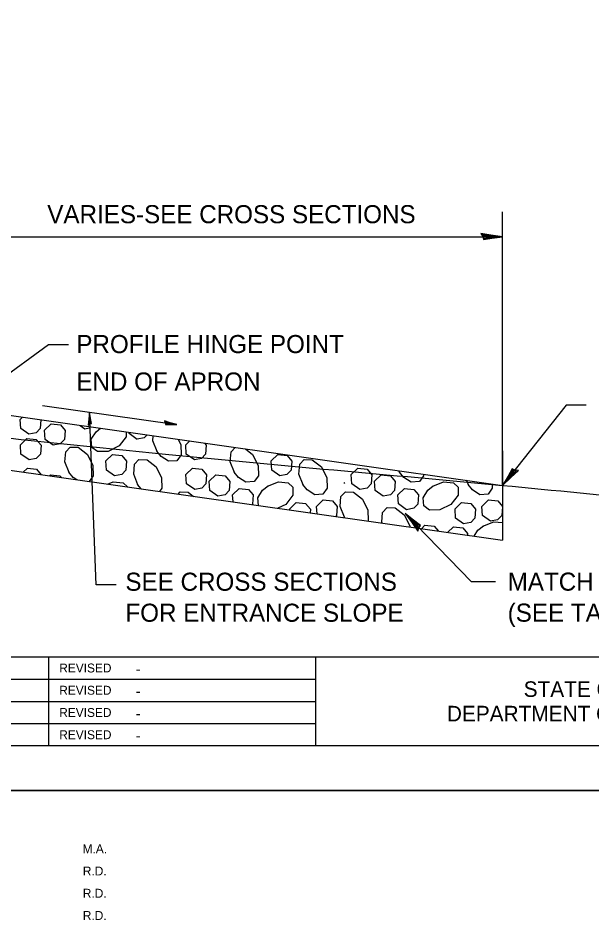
# Model space of a CAD drawing. Extents: x 0 to 2.83, y -0.12 to 1.83.
# Drawn here: x 0.903 to 1.44, y -0.121 to 0.723 of the extents above; entities that cross this region are included whole.
import ezdxf

# ---------------------------------------------------------------- set-up
doc = ezdxf.new("R2010")
doc.units = 0
for name, color, linetype in [('RD_Pr_Roadway_Dimensions', 7, 'Continuous'), ('RD_Pr_Roadway_Notes', 7, 'Continuous'), ('SH_General_Details', 7, 'Continuous'), ('SH_Printer_Plotting_Border', 7, 'Continuous')]:
    doc.layers.add(name, color=color, linetype=linetype)

msp = doc.modelspace()

# ---------------------------------------------------------------- linework, layer by layer
at = {"layer": 'RD_Pr_Roadway_Dimensions'}
for p, q in [((1.3562, 0.30339), (1.3562, 0.54168)), ((0.84963, 0.51844), (1.3562, 0.51844)), ((1.34545, 0.51992), (1.33603, 0.52157)), ((1.33603, 0.52157), (1.33768, 0.51871)), ((1.34943, 0.51846), (1.33749, 0.52056)), ((1.33749, 0.52056), (1.33925, 0.5182)), ((1.33768, 0.51871), (1.3383, 0.51595)), ((1.33768, 0.51871), (1.33851, 0.51688)), ((1.3383, 0.51595), (1.34613, 0.51714)), ((1.33851, 0.51688), (1.34943, 0.51846)), ((1.33925, 0.5182), (1.34427, 0.51852)), ((1.34427, 0.51852), (1.33944, 0.51925)), ((1.3562, 0.51844), (1.34545, 0.51992)), ((1.34613, 0.51714), (1.3562, 0.51844)), ((1.3562, 0.28564), (1.3562, 0.38454))]:
    msp.add_line(p, q, dxfattribs=at)
at = {"layer": 'RD_Pr_Roadway_Notes'}
for p, q in [((0.93122, 0.41738), (0.84963, 0.35758)), ((0.95, 0.41738), (0.93122, 0.41738)), ((0.92552, 0.36041), (1.05144, 0.34253)), ((1.41585, 0.36071), (1.3562, 0.28564)), ((1.43464, 0.36071), (1.41585, 0.36071)), ((0.96892, 0.34768), (0.96814, 0.342)), ((0.9697, 0.3501), (0.96872, 0.34289)), ((0.96956, 0.35416), (0.96892, 0.34768)), ((0.96978, 0.347), (0.96945, 0.34409)), ((0.97564, 0.19254), (0.96956, 0.35416)), ((0.97057, 0.34815), (0.96956, 0.35416)), ((0.97089, 0.34358), (0.9697, 0.3501)), ((0.97009, 0.344), (0.96978, 0.347)), ((0.97146, 0.34348), (0.97057, 0.34815)), ((0.96814, 0.342), (0.96982, 0.34305)), ((0.96872, 0.34289), (0.97009, 0.344)), ((0.96982, 0.34305), (0.97089, 0.34358)), ((0.96982, 0.34305), (0.97146, 0.34348)), ((1.04518, 0.34431), (1.03972, 0.34609)), ((1.03972, 0.34609), (1.04046, 0.34425)), ((1.04046, 0.34425), (1.0406, 0.34256)), ((1.04046, 0.34425), (1.0408, 0.3431)), ((1.04742, 0.34311), (1.0405, 0.34536)), ((1.0405, 0.34536), (1.04135, 0.34382)), ((1.0406, 0.34256), (1.04535, 0.3426)), ((1.0408, 0.3431), (1.04742, 0.34311)), ((1.04135, 0.34382), (1.04436, 0.34358)), ((1.04436, 0.34358), (1.04155, 0.34443)), ((1.05144, 0.34253), (1.04518, 0.34431)), ((1.04535, 0.3426), (1.05144, 0.34253)), ((1.36598, 0.30046), (1.36042, 0.29093)), ((1.36042, 0.29093), (1.36949, 0.29897)), ((1.36538, 0.3012), (1.36144, 0.29433)), ((1.36655, 0.29905), (1.36368, 0.29493)), ((1.36368, 0.29493), (1.36725, 0.29825)), ((1.36404, 0.29314), (1.37119, 0.29948)), ((1.36793, 0.29997), (1.36538, 0.3012)), ((1.36793, 0.29997), (1.36598, 0.30046)), ((1.36949, 0.29897), (1.36655, 0.29905)), ((1.37119, 0.29948), (1.36793, 0.29997)), ((1.36144, 0.29433), (1.3562, 0.28564)), ((1.3562, 0.28564), (1.36404, 0.29314)), ((1.3271, 0.19534), (1.2651, 0.25931)), ((1.27304, 0.25299), (1.2651, 0.25931)), ((1.2651, 0.25931), (1.27152, 0.25056)), ((1.27853, 0.24769), (1.2698, 0.25444)), ((1.2698, 0.25444), (1.2766, 0.24441)), ((1.27152, 0.25056), (1.27689, 0.24265)), ((1.27934, 0.2482), (1.27304, 0.25299)), ((1.27706, 0.24731), (1.27334, 0.25069)), ((1.27334, 0.25069), (1.27618, 0.24672)), ((1.2766, 0.24441), (1.27706, 0.24731)), ((1.27689, 0.24265), (1.27779, 0.24582)), ((1.27779, 0.24582), (1.27934, 0.2482)), ((1.27779, 0.24582), (1.27853, 0.24769)), ((1.34965, 0.19534), (1.3271, 0.19534)), ((0.99442, 0.19254), (0.97564, 0.19254))]:
    msp.add_line(p, q, dxfattribs=at)
at = {"layer": 'SH_General_Details'}
for p, q in [((0.84963, 0.35758), (1.3562, 0.28564)), ((1.3562, 0.31791), (1.3562, 0.26652)), ((0.88353, 0.30138), (1.3562, 0.23426)), ((1.3562, 0.28564), (1.3562, 0.23426)), ((0.16666, 0.125), (2.79166, 0.125)), ((0.93118, 0.125), (0.93118, 0.04167)), ((1.18118, 0.125), (1.18118, 0.04167)), ((0.41452, 0.10417), (1.18118, 0.10417)), ((0.41452, 0.08333), (1.18118, 0.08333)), ((0.41452, 0.0625), (1.18118, 0.0625)), ((2.83333, 0), (-0.00001, 0))]:
    msp.add_line(p, q, dxfattribs=at)
msp.add_lwpolyline([(0.16666, 1.79167), (2.79166, 1.79167), (2.79166, 0.04167), (0.16666, 0.04167)], close=True, dxfattribs=at)
for points in [[(0.91279, 0.33349), (0.90518, 0.33889), (0.9047, 0.34746), (0.90679, 0.34946)], [(0.92397, 0.34702), (0.92335, 0.33881), (0.91947, 0.33484), (0.91279, 0.33349)], [(0.93553, 0.32333), (0.9279, 0.32865), (0.92743, 0.3373), (0.93362, 0.34325), (0.94227, 0.34238), (0.94672, 0.33706), (0.94609, 0.32856), (0.9422, 0.3246), (0.93553, 0.32333)], [(0.96529, 0.33828), (0.96069, 0.34154), (0.96068, 0.34181)], [(0.97059, 0.3404), (0.96926, 0.33908), (0.96529, 0.33828)], [(1.00397, 0.33566), (1.00387, 0.33111), (0.9972, 0.32253), (0.98689, 0.31738), (0.97713, 0.31721), (0.97165, 0.3211), (0.97117, 0.32881), (0.97562, 0.33579), (0.97976, 0.3391)], [(0.91296, 0.30959), (0.90525, 0.31499), (0.90486, 0.32356), (0.91097, 0.32952), (0.9197, 0.32865), (0.92415, 0.32341), (0.92351, 0.31484), (0.91963, 0.31087), (0.91296, 0.30959)], [(1.01419, 0.32873), (1.0065, 0.33412), (1.00643, 0.33531)], [(1.02354, 0.33288), (1.02078, 0.33007), (1.01419, 0.32881)], [(1.03285, 0.3173), (1.02888, 0.32738), (1.02928, 0.33207)], [(0.95051, 0.29769), (0.94654, 0.30777), (0.94733, 0.31697), (0.95146, 0.32143), (0.959, 0.32126), (0.96749, 0.31459), (0.97265, 0.30428), (0.97289, 0.29459), (0.96909, 0.28923)], [(1.05264, 0.32875), (1.05507, 0.32389), (1.05524, 0.31412), (1.05135, 0.30872), (1.04364, 0.30816), (1.03666, 0.31261), (1.03261, 0.31769)], [(1.0677, 0.30959), (1.05999, 0.31499), (1.0596, 0.32356), (1.06336, 0.32723)], [(1.07734, 0.32524), (1.07889, 0.32341), (1.07826, 0.31484), (1.07437, 0.31087), (1.0677, 0.30959)], [(1.10525, 0.29769), (1.10128, 0.30777), (1.10207, 0.31697), (1.10597, 0.32118)], [(0.99297, 0.29452), (0.98535, 0.29991), (0.98488, 0.30849), (0.99106, 0.31444), (0.99972, 0.31364), (1.00408, 0.30833), (1.00353, 0.29983), (0.99964, 0.29578), (0.99297, 0.29452)], [(1.11559, 0.31981), (1.12224, 0.31459), (1.12739, 0.30428), (1.12763, 0.29459), (1.12375, 0.28911), (1.11596, 0.28855), (1.10906, 0.29301), (1.10501, 0.29808)], [(1.14771, 0.29452), (1.1401, 0.29991), (1.13962, 0.30849), (1.14581, 0.31444), (1.15446, 0.31364), (1.15883, 0.30833), (1.15827, 0.29983), (1.15438, 0.29578), (1.14771, 0.29452)], [(1.01491, 0.28602), (1.01094, 0.2961), (1.01173, 0.30539), (1.01586, 0.30975), (1.0234, 0.30959), (1.0319, 0.30293), (1.03705, 0.2926), (1.03721, 0.28292), (1.03504, 0.27986)], [(1.16965, 0.28602), (1.16568, 0.2961), (1.16647, 0.30539), (1.1706, 0.30975), (1.17815, 0.30959), (1.18664, 0.30293), (1.1918, 0.2926), (1.19196, 0.28292), (1.18807, 0.27745), (1.18037, 0.27689), (1.17346, 0.28133), (1.16933, 0.28642)], [(0.90742, 0.29799), (0.91137, 0.30174), (0.92002, 0.30086), (0.92439, 0.29562), (0.92438, 0.29558)], [(0.95766, 0.29085), (0.95431, 0.29301), (0.95026, 0.29808)], [(1.06801, 0.28181), (1.0604, 0.28721), (1.05984, 0.29578), (1.06611, 0.30174), (1.07476, 0.30086), (1.07913, 0.29562), (1.07857, 0.28713), (1.07468, 0.28308), (1.06801, 0.28181)], [(1.22276, 0.28181), (1.21514, 0.28721), (1.21458, 0.29578), (1.22085, 0.30174), (1.22951, 0.30086), (1.23387, 0.29562), (1.23331, 0.28713), (1.22943, 0.28308), (1.22276, 0.28181)], [(1.25999, 0.29769), (1.25932, 0.2994)], [(1.28234, 0.29613), (1.28238, 0.29459), (1.27849, 0.28911), (1.2707, 0.28855), (1.2638, 0.29301), (1.25975, 0.29808)], [(0.93214, 0.29447), (0.93309, 0.29539), (0.94183, 0.29452), (0.94314, 0.29291)], [(0.98647, 0.28676), (0.99165, 0.2888), (1.00094, 0.28801), (1.00504, 0.28412)], [(1.08982, 0.27546), (1.08212, 0.28086), (1.08165, 0.28943), (1.08783, 0.29539), (1.09657, 0.29452), (1.10093, 0.28919), (1.10038, 0.28078), (1.09649, 0.27673), (1.08982, 0.27546)], [(1.13631, 0.28483), (1.14639, 0.2888), (1.15568, 0.28801), (1.16005, 0.28388), (1.15996, 0.27633), (1.15322, 0.26784), (1.14581, 0.26413)], [(1.20859, 0.28749), (1.20783, 0.28843)], [(1.24456, 0.27546), (1.23686, 0.28086), (1.23639, 0.28943), (1.24258, 0.29539), (1.25131, 0.29452), (1.25568, 0.28919), (1.25512, 0.28078), (1.25123, 0.27673), (1.24456, 0.27546)], [(1.29106, 0.28483), (1.30113, 0.2888), (1.31042, 0.28801), (1.31479, 0.28388), (1.31471, 0.27633), (1.30796, 0.26784), (1.29764, 0.26268), (1.28796, 0.26252), (1.28248, 0.26641), (1.28192, 0.27411), (1.28637, 0.28102), (1.29145, 0.28514)], [(1.3244, 0.28602), (1.32267, 0.29041)], [(1.01794, 0.28229), (1.01459, 0.28642)], [(1.05244, 0.27739), (1.05436, 0.27943), (1.06183, 0.27935), (1.067, 0.27532)], [(1.10396, 0.27008), (1.10352, 0.27689), (1.1098, 0.28276), (1.11845, 0.28189), (1.1229, 0.27665), (1.12226, 0.26815), (1.12168, 0.26756)], [(1.12772, 0.2667), (1.12718, 0.27411), (1.13163, 0.28102), (1.13671, 0.28514)], [(1.20816, 0.25577), (1.20419, 0.26585), (1.20498, 0.27507), (1.20911, 0.27943), (1.21657, 0.27935), (1.22514, 0.27268), (1.2303, 0.26228), (1.23046, 0.2526), (1.23014, 0.25216)], [(1.26644, 0.26284), (1.25882, 0.26823), (1.25827, 0.27689), (1.26454, 0.28276), (1.2732, 0.28189), (1.27764, 0.27665), (1.277, 0.26815), (1.27312, 0.26418), (1.26644, 0.26284)], [(1.34663, 0.287), (1.3467, 0.28292), (1.34281, 0.27745), (1.33511, 0.27689), (1.3282, 0.28133), (1.32407, 0.28642)], [(1.18259, 0.25891), (1.1822, 0.26594), (1.18838, 0.27197), (1.19704, 0.27109), (1.20148, 0.26577), (1.20085, 0.25728), (1.20003, 0.25643)], [(1.34503, 0.25196), (1.33742, 0.25736), (1.33694, 0.26594), (1.34313, 0.27197), (1.35178, 0.27109), (1.3562, 0.26581)], [(1.15708, 0.26253), (1.15703, 0.26356), (1.16314, 0.26951), (1.1718, 0.26863), (1.17632, 0.26339), (1.17602, 0.25984)], [(1.24355, 0.25025), (1.24319, 0.25117), (1.24398, 0.26038), (1.24819, 0.26482), (1.25565, 0.26466), (1.26422, 0.258), (1.26938, 0.24767), (1.2694, 0.24658)], [(1.31987, 0.24958), (1.31217, 0.25498), (1.31177, 0.26356), (1.31789, 0.26951), (1.32654, 0.26863), (1.33106, 0.26339), (1.33035, 0.2549), (1.32654, 0.25085), (1.31987, 0.24958)], [(1.3562, 0.26543), (1.35559, 0.25728), (1.3517, 0.25323), (1.34503, 0.25196)], [(1.20859, 0.25522), (1.20783, 0.25617)], [(1.28031, 0.24503), (1.28367, 0.24831), (1.2924, 0.24744), (1.29631, 0.24276)], [(1.30487, 0.24155), (1.31026, 0.2468), (1.319, 0.24593), (1.32344, 0.24061), (1.32332, 0.23893)], [(1.32968, 0.23802), (1.33329, 0.24363), (1.33837, 0.24767)], [(1.33797, 0.24736), (1.34805, 0.25141), (1.3562, 0.25071)]]:
    msp.add_lwpolyline(points, dxfattribs=at)
msp.add_spline([(0.38996, 0.38775), (0.64837, 0.35774), (1.04059, 0.31479), (1.3562, 0.28564), (1.6473, 0.25649)], degree=3, dxfattribs=at)
at = {"layer": 'SH_Printer_Plotting_Border'}
msp.add_lwpolyline([(-0.00001, 0), (2.83333, 0), (2.83333, 1.83333), (-0.00001, 1.83333)], close=True, dxfattribs=at)

# ---------------------------------------------------------------- texts
at = {"layer": 'RD_Pr_Roadway_Dimensions'}
msp.add_text('VARIES-SEE CROSS SECTIONS', height=0.01694, dxfattribs=at).set_placement((0.92998, 0.53113))
at = {"layer": 'RD_Pr_Roadway_Notes'}
for s, p in [('PROFILE HINGE POINT', (0.95719, 0.40951)), ('END OF APRON', (0.95719, 0.37442)), ('SEE CROSS SECTIONS', (1.00313, 0.18693)), ('MATCH EXISTING SURFACE TYPE', (1.3611, 0.187)), ('FOR ENTRANCE SLOPE', (1.00313, 0.15789)), ('(SEE TABLE 1 FOR THICKNESSES)', (1.3611, 0.15796))]:
    msp.add_text(s, height=0.01694, dxfattribs=at).set_placement(p)
at = {"layer": 'SH_General_Details'}
for s, height, p in [('REVISED', 0.008333, (0.94118, 0.11042)), ('-', 0.01, (1.01282, 0.10875)), ('STATE OF ILLINOIS', 0.0145835, (1.37608, 0.0875)), ('REVISED', 0.008333, (0.94118, 0.08958)), ('-', 0.01, (1.01282, 0.08792)), ('REVISED', 0.008333, (0.94118, 0.06875)), ('DEPARTMENT OF TRANSPORTATION', 0.0145835, (1.30415, 0.06458)), ('-', 0.01, (1.01282, 0.06708)), ('REVISED', 0.008333, (0.94118, 0.04792)), ('-', 0.01, (1.01282, 0.04625)), (' M.A. ', 0.008333, (0.95995, -0.05888)), (' R.D. ', 0.008333, (0.96018, -0.07972)), (' R.D. ', 0.008333, (0.96018, -0.10055)), (' R.D. ', 0.008333, (0.96018, -0.12138))]:
    msp.add_text(s, height=height, dxfattribs=at).set_placement(p)

doc.saveas('drawing.dxf')
